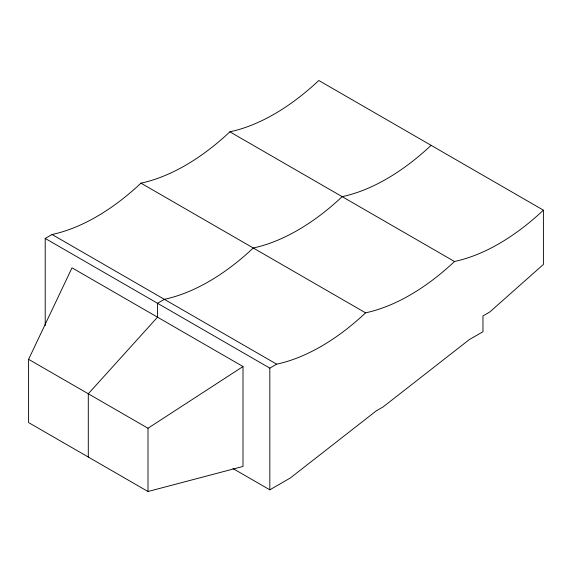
<?xml version="1.0" encoding="UTF-8"?>
<svg xmlns="http://www.w3.org/2000/svg" width="572" height="572" viewBox="0 0 572 572"><rect width="100%" height="100%" fill="white"/><g stroke="black" fill="none" stroke-linecap="round" stroke-linejoin="round"><path stroke-width="0.86" d="M28.6 359.323L72.015 267.818L243.007 366.538L243.007 466.445L147.991 491.512L28.6 422.579L28.6 359.323L147.991 428.249L147.991 491.512M147.991 428.249L243.007 366.538M45.209 325.497L45.209 238.438L52.045 234.491A209.173 120.763 -60 0 0 140.962 183.154A209.173 120.763 -60 0 0 229.873 131.825A209.173 120.763 -60 0 0 318.79 80.488L543.4 210.167L543.4 264.45L489.804 311.976L482.968 315.923L482.968 331.717L469.29 339.618L383.233 406.821L376.39 410.767L290.333 477.977L269.82 489.825L232.99 468.561M45.209 238.438L269.82 368.118L276.655 364.171A209.173 120.763 -60 0 0 365.572 312.834A209.173 120.763 -60 0 0 454.483 261.504A209.173 120.763 -60 0 0 543.4 210.167M229.873 131.825L454.483 261.504M140.962 183.154L365.572 312.834M52.045 234.491L276.655 364.171M269.82 368.118L269.82 489.825M88.295 457.049L88.295 393.786L157.514 317.181L157.514 303.282L164.35 299.328A209.173 120.763 -60 0 0 253.267 247.998A209.173 120.763 -60 0 0 342.178 196.661A209.173 120.763 -60 0 0 431.095 145.331"/></g></svg>
